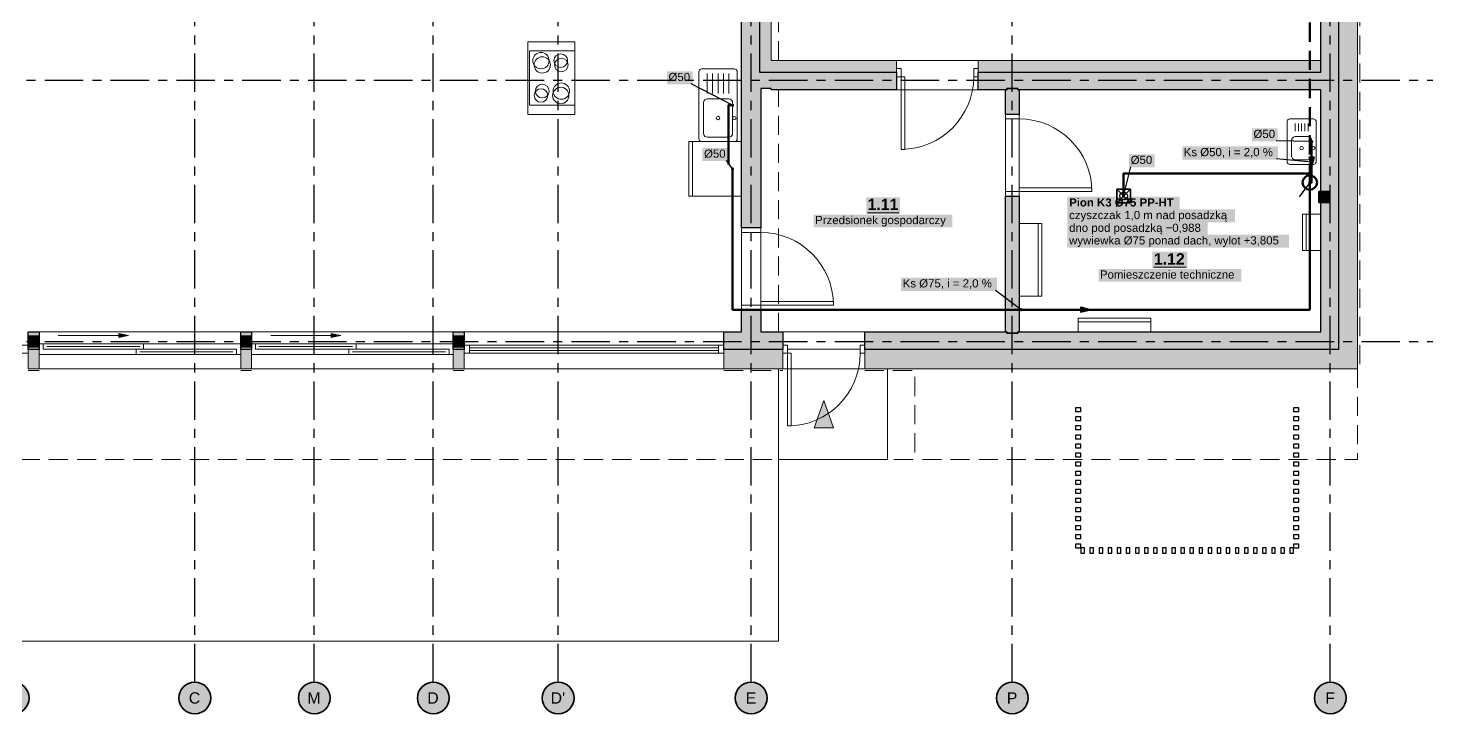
# Model space of a CAD drawing. Header units: metres. Extents: x -4.1 to 19.5, y -4.1 to 11.4.
# Drawn here: x 4.04 to 19.51, y -4.1 to 3.45 of the extents above; entities that cross this region are included whole.
import ezdxf

# ---------------------------------------------------------------- set-up
doc = ezdxf.new("R2010")
doc.units = ezdxf.units.M
doc.linetypes.add('KRESKOWA', pattern=[5.25, 4.2, -1.05])
doc.linetypes.add('PUNKTOWA', pattern=[10.5, 8.4, -1.05, 0, -1.05])
doc.layers.add('A-MASKA', color=7, linetype='Continuous', lineweight=18)
doc.layers.add('S-OPISY', color=2, linetype='Continuous', lineweight=25)
for name, color, linetype, lineweight, true_color in [('I-OSIE', 8, 'PUNKTOWA', 18, 0x7a7a7a), ('I-PODKLAD', 8, 'Continuous', 18, 0x9a9a9a), ('I-PODKLAD-SCIANY', 8, 'Continuous', 25, 0x6e6e6e), ('I-PODKLAD-WYPELN', 254, 'Continuous', 18, 0xe6e6e6), ('I-POMIESZCZENIA', 8, 'Continuous', 25, 0x4a4a4a), ('S-KANAL', 34, 'Continuous', 50, 0x7a4500)]:
    doc.layers.add(name, color=color, linetype=linetype, lineweight=lineweight, true_color=true_color)
doc.styles.add('PL_ARIAL', font='arial.ttf')
doc.styles.add('PL_ARIAL_B', font='arialbd.ttf')

msp = doc.modelspace()

# ---------------------------------------------------------------- hatches: boundary and pattern name
at = {"layer": 'A-MASKA', "true_color": 0xffffff}
for points in [[(11.073, 2.83), (11.355, 2.83), (11.355, 2.975), (11.073, 2.975)], [(17.513, 2.202), (17.795, 2.202), (17.795, 2.347), (17.513, 2.347)], [(11.463, 1.986), (11.746, 1.986), (11.746, 2.131), (11.463, 2.131)], [(16.161, 1.917), (16.443, 1.917), (16.443, 2.062), (16.161, 2.062)], [(16.745, 2.003), (17.801, 2.003), (17.801, 2.148), (16.745, 2.148)], [(13.266, 1.405), (13.639, 1.405), (13.639, 1.587), (13.266, 1.587)], [(15.482, 1.449), (16.717, 1.449), (16.717, 1.594), (15.482, 1.594)], [(12.689, 1.258), (14.216, 1.258), (14.216, 1.397), (12.689, 1.397)], [(15.482, 1.31), (17.328, 1.31), (17.328, 1.454), (15.482, 1.454)], [(15.482, 1.17), (17.027, 1.17), (17.027, 1.315), (15.482, 1.315)], [(15.482, 1.031), (17.921, 1.031), (17.921, 1.175), (15.482, 1.175)], [(16.418, 0.804), (16.802, 0.804), (16.802, 0.987), (16.418, 0.987)], [(15.824, 0.658), (17.396, 0.658), (17.396, 0.797), (15.824, 0.797)], [(13.651, 0.557), (14.707, 0.557), (14.707, 0.702), (13.651, 0.702)]]:
    msp.add_hatch(color=7, dxfattribs=at).paths.add_polyline_path(points)
at = {"layer": 'I-OSIE', "true_color": 0xffffff}
for points in [[(4.05, -3.925), (4.049, -3.902), (4.044, -3.88), (4.037, -3.858), (4.027, -3.837), (4.014, -3.818), (3.999, -3.801), (3.982, -3.786), (3.962, -3.773), (3.942, -3.763), (3.92, -3.756), (3.898, -3.751), (3.875, -3.75), (3.852, -3.751), (3.83, -3.756), (3.808, -3.763), (3.788, -3.773), (3.768, -3.786), (3.751, -3.801), (3.736, -3.818), (3.723, -3.837), (3.713, -3.858), (3.706, -3.88), (3.701, -3.902), (3.7, -3.925), (3.701, -3.948), (3.706, -3.97), (3.713, -3.992), (3.723, -4.013), (3.736, -4.032), (3.751, -4.049), (3.768, -4.064), (3.788, -4.077), (3.808, -4.087), (3.83, -4.094), (3.852, -4.099), (3.875, -4.1), (3.898, -4.099), (3.92, -4.094), (3.942, -4.087), (3.962, -4.077), (3.982, -4.064), (3.999, -4.049), (4.014, -4.032), (4.027, -4.013), (4.037, -3.992), (4.044, -3.97), (4.049, -3.948)], [(6.05, -3.925), (6.049, -3.902), (6.044, -3.88), (6.037, -3.858), (6.027, -3.837), (6.014, -3.818), (5.999, -3.801), (5.982, -3.786), (5.962, -3.773), (5.942, -3.763), (5.92, -3.756), (5.898, -3.751), (5.875, -3.75), (5.852, -3.751), (5.83, -3.756), (5.808, -3.763), (5.787, -3.773), (5.768, -3.786), (5.751, -3.801), (5.736, -3.818), (5.723, -3.837), (5.713, -3.858), (5.706, -3.88), (5.701, -3.902), (5.7, -3.925), (5.701, -3.948), (5.706, -3.97), (5.713, -3.992), (5.723, -4.013), (5.736, -4.032), (5.751, -4.049), (5.768, -4.064), (5.787, -4.077), (5.808, -4.087), (5.83, -4.094), (5.852, -4.099), (5.875, -4.1), (5.898, -4.099), (5.92, -4.094), (5.942, -4.087), (5.962, -4.077), (5.982, -4.064), (5.999, -4.049), (6.014, -4.032), (6.027, -4.013), (6.037, -3.992), (6.044, -3.97), (6.049, -3.948)], [(7.365, -3.925), (7.364, -3.902), (7.359, -3.88), (7.352, -3.858), (7.342, -3.837), (7.329, -3.818), (7.314, -3.801), (7.297, -3.786), (7.277, -3.773), (7.257, -3.763), (7.235, -3.756), (7.213, -3.751), (7.19, -3.75), (7.167, -3.751), (7.145, -3.756), (7.123, -3.763), (7.103, -3.773), (7.083, -3.786), (7.066, -3.801), (7.051, -3.818), (7.038, -3.837), (7.028, -3.858), (7.021, -3.88), (7.016, -3.902), (7.015, -3.925), (7.016, -3.948), (7.021, -3.97), (7.028, -3.992), (7.038, -4.013), (7.051, -4.032), (7.066, -4.049), (7.083, -4.064), (7.103, -4.077), (7.123, -4.087), (7.145, -4.094), (7.167, -4.099), (7.19, -4.1), (7.213, -4.099), (7.235, -4.094), (7.257, -4.087), (7.277, -4.077), (7.297, -4.064), (7.314, -4.049), (7.329, -4.032), (7.342, -4.013), (7.352, -3.992), (7.359, -3.97), (7.364, -3.948)], [(8.675, -3.925), (8.674, -3.902), (8.669, -3.88), (8.662, -3.858), (8.652, -3.837), (8.639, -3.818), (8.624, -3.801), (8.607, -3.786), (8.588, -3.773), (8.567, -3.763), (8.545, -3.756), (8.523, -3.751), (8.5, -3.75), (8.477, -3.751), (8.455, -3.756), (8.433, -3.763), (8.412, -3.773), (8.393, -3.786), (8.376, -3.801), (8.361, -3.818), (8.348, -3.837), (8.338, -3.858), (8.331, -3.88), (8.326, -3.902), (8.325, -3.925), (8.326, -3.948), (8.331, -3.97), (8.338, -3.992), (8.348, -4.013), (8.361, -4.032), (8.376, -4.049), (8.393, -4.064), (8.412, -4.077), (8.433, -4.087), (8.455, -4.094), (8.477, -4.099), (8.5, -4.1), (8.523, -4.099), (8.545, -4.094), (8.567, -4.087), (8.588, -4.077), (8.607, -4.064), (8.624, -4.049), (8.639, -4.032), (8.652, -4.013), (8.662, -3.992), (8.669, -3.97), (8.674, -3.948)], [(10.05, -3.925), (10.049, -3.902), (10.044, -3.88), (10.037, -3.858), (10.027, -3.837), (10.014, -3.818), (9.999, -3.801), (9.982, -3.786), (9.963, -3.773), (9.942, -3.763), (9.92, -3.756), (9.898, -3.751), (9.875, -3.75), (9.852, -3.751), (9.83, -3.756), (9.808, -3.763), (9.787, -3.773), (9.768, -3.786), (9.751, -3.801), (9.736, -3.818), (9.723, -3.837), (9.713, -3.858), (9.706, -3.88), (9.701, -3.902), (9.7, -3.925), (9.701, -3.948), (9.706, -3.97), (9.713, -3.992), (9.723, -4.013), (9.736, -4.032), (9.751, -4.049), (9.768, -4.064), (9.787, -4.077), (9.808, -4.087), (9.83, -4.094), (9.852, -4.099), (9.875, -4.1), (9.898, -4.099), (9.92, -4.094), (9.942, -4.087), (9.963, -4.077), (9.982, -4.064), (9.999, -4.049), (10.014, -4.032), (10.027, -4.013), (10.037, -3.992), (10.044, -3.97), (10.049, -3.948)], [(12.175, -3.925), (12.174, -3.902), (12.169, -3.88), (12.162, -3.858), (12.152, -3.837), (12.139, -3.818), (12.124, -3.801), (12.107, -3.786), (12.088, -3.773), (12.067, -3.763), (12.045, -3.756), (12.023, -3.751), (12, -3.75), (11.977, -3.751), (11.955, -3.756), (11.933, -3.763), (11.912, -3.773), (11.893, -3.786), (11.876, -3.801), (11.861, -3.818), (11.848, -3.837), (11.838, -3.858), (11.831, -3.88), (11.826, -3.902), (11.825, -3.925), (11.826, -3.948), (11.831, -3.97), (11.838, -3.992), (11.848, -4.013), (11.861, -4.032), (11.876, -4.049), (11.893, -4.064), (11.912, -4.077), (11.933, -4.087), (11.955, -4.094), (11.977, -4.099), (12, -4.1), (12.023, -4.099), (12.045, -4.094), (12.067, -4.087), (12.088, -4.077), (12.107, -4.064), (12.124, -4.049), (12.139, -4.032), (12.152, -4.013), (12.162, -3.992), (12.169, -3.97), (12.174, -3.948)], [(15.05, -3.925), (15.049, -3.902), (15.044, -3.88), (15.037, -3.858), (15.027, -3.837), (15.014, -3.818), (14.999, -3.801), (14.982, -3.786), (14.963, -3.773), (14.942, -3.763), (14.92, -3.756), (14.898, -3.751), (14.875, -3.75), (14.852, -3.751), (14.83, -3.756), (14.808, -3.763), (14.787, -3.773), (14.768, -3.786), (14.751, -3.801), (14.736, -3.818), (14.723, -3.837), (14.713, -3.858), (14.706, -3.88), (14.701, -3.902), (14.7, -3.925), (14.701, -3.948), (14.706, -3.97), (14.713, -3.992), (14.723, -4.013), (14.736, -4.032), (14.751, -4.049), (14.768, -4.064), (14.787, -4.077), (14.808, -4.087), (14.83, -4.094), (14.852, -4.099), (14.875, -4.1), (14.898, -4.099), (14.92, -4.094), (14.942, -4.087), (14.963, -4.077), (14.982, -4.064), (14.999, -4.049), (15.014, -4.032), (15.027, -4.013), (15.037, -3.992), (15.044, -3.97), (15.049, -3.948)], [(18.55, -3.925), (18.549, -3.902), (18.544, -3.88), (18.537, -3.858), (18.527, -3.837), (18.514, -3.818), (18.499, -3.801), (18.482, -3.786), (18.462, -3.773), (18.442, -3.763), (18.42, -3.756), (18.398, -3.751), (18.375, -3.75), (18.352, -3.751), (18.33, -3.756), (18.308, -3.763), (18.288, -3.773), (18.268, -3.786), (18.251, -3.801), (18.236, -3.818), (18.223, -3.837), (18.213, -3.858), (18.206, -3.88), (18.201, -3.902), (18.2, -3.925), (18.201, -3.948), (18.206, -3.97), (18.213, -3.992), (18.223, -4.013), (18.236, -4.032), (18.251, -4.049), (18.268, -4.064), (18.288, -4.077), (18.308, -4.087), (18.33, -4.094), (18.352, -4.099), (18.375, -4.1), (18.398, -4.099), (18.42, -4.094), (18.442, -4.087), (18.462, -4.077), (18.482, -4.064), (18.499, -4.049), (18.514, -4.032), (18.527, -4.013), (18.537, -3.992), (18.544, -3.97), (18.549, -3.948)]]:
    msp.add_hatch(color=7, dxfattribs=at).paths.add_polyline_path(points)
at = {"layer": 'I-PODKLAD-WYPELN', "true_color": 0xe4e4e4}
h = msp.add_hatch(color=7, dxfattribs=at)
h.paths.add_polyline_path([(11.895, 5.23), (11.895, 5.23), (11.895, 5.23), (11.895, 5.6), (11.895, 5.6), (11.895, 5.6), (12.09, 5.6), (12.09, 5.6), (12.09, 5.6), (12.09, 5.6), (12.09, 5.6), (12.22, 5.6), (12.22, 5.6), (12.22, 5.6), (12.22, 3.095), (13.6, 3.095), (13.6, 2.965), (13.6, 2.77), (12.22, 2.77), (12.22, 2.785), (12.105, 2.785), (12.105, 1.25), (12.09, 1.25), (11.895, 1.25), (11.895, 2.875), (11.895, 2.875), (11.895, 2.875), (11.895, 2.875), (11.895, 5.02), (11.895, 5.02), (11.895, 5.02), (10.4, 5.02), (10.4, 5.02), (10.4, 5.02), (10.4, 5.035), (10.4, 5.035), (10.4, 5.035), (10.4, 5.035), (10.4, 5.23), (10.4, 5.23), (10.4, 5.23), (10.4, 5.23), (10.4, 5.23), (11.895, 5.23), (11.895, 5.23)])
h.paths.add_polyline_path([(12.09, 2.965), (12.09, 2.965), (12.09, 2.965), (12.09, 2.965)], flags=0)
h.paths.add_polyline_path([(12.22, 2.965), (12.22, 2.965), (12.22, 2.965), (12.22, 2.965)], flags=0)
h.paths.add_polyline_path([(12.09, 2.875), (12.09, 2.875), (12.09, 2.875), (12.09, 2.875)], flags=0)
for points in [[(18.27, 0.105), (18.27, 2.77), (14.95, 2.77), (14.95, 2.5), (14.935, 2.5), (14.8, 2.5), (14.8, 2.77), (14.5, 2.77), (14.5, 2.965), (14.5, 3.095), (18.27, 3.095), (18.27, 4.9), (18.465, 4.9), (18.675, 4.9), (18.675, -0.3), (13.25, -0.3), (13.25, -0.09), (13.25, 0.105), (14.8, 0.105), (14.8, 1.6), (14.935, 1.6), (14.95, 1.6), (14.95, 0.105)], [(4.04, -0.3), (4.04, -0.09), (4.04, -0.09), (4.04, -0.09), (4.04, -0.09), (4.04, -0.09), (4.04, -0.06), (4.04, -0.06), (4.04, -0.06), (4.04, -0.06), (4.04, 0.06), (4.04, 0.06), (4.04, 0.06), (4.04, 0.06), (4.04, 0.105), (4.04, 0.105), (4.04, 0.105), (4.16, 0.105), (4.16, 0.105), (4.16, 0.105), (4.16, 0.06), (4.16, 0.06), (4.16, 0.06), (4.16, 0.06), (4.16, -0.06), (4.16, -0.06), (4.16, -0.06), (4.16, -0.06), (4.16, -0.09), (4.16, -0.09), (4.16, -0.09), (4.16, -0.09), (4.16, -0.09), (4.16, -0.3), (4.16, -0.3), (4.16, -0.3), (4.04, -0.3), (4.04, -0.3)], [(6.38, -0.3), (6.38, -0.3), (6.38, -0.09), (6.38, -0.09), (6.38, -0.09), (6.38, -0.09), (6.38, -0.09), (6.38, -0.06), (6.38, -0.06), (6.38, -0.06), (6.38, -0.06), (6.38, 0.06), (6.38, 0.06), (6.38, 0.06), (6.38, 0.06), (6.38, 0.105), (6.38, 0.105), (6.38, 0.105), (6.5, 0.105), (6.5, 0.105), (6.5, 0.105), (6.5, 0.06), (6.5, 0.06), (6.5, 0.06), (6.5, 0.06), (6.5, -0.06), (6.5, -0.06), (6.5, -0.06), (6.5, -0.06), (6.5, -0.09), (6.5, -0.09), (6.5, -0.09), (6.5, -0.09), (6.5, -0.09), (6.5, -0.3), (6.5, -0.3), (6.5, -0.3), (6.38, -0.3)], [(8.72, -0.3), (8.72, -0.09), (8.72, -0.09), (8.72, -0.09), (8.72, -0.09), (8.72, -0.09), (8.72, -0.06), (8.72, -0.06), (8.72, -0.06), (8.72, -0.06), (8.72, 0.06), (8.72, 0.06), (8.72, 0.06), (8.72, 0.06), (8.72, 0.105), (8.72, 0.105), (8.72, 0.105), (8.84, 0.105), (8.84, 0.105), (8.84, 0.105), (8.84, 0.06), (8.84, 0.06), (8.84, 0.06), (8.84, 0.06), (8.84, -0.06), (8.84, -0.06), (8.84, -0.06), (8.84, -0.06), (8.84, -0.09), (8.84, -0.09), (8.84, -0.09), (8.84, -0.09), (8.84, -0.09), (8.84, -0.3), (8.84, -0.3), (8.84, -0.3), (8.72, -0.3), (8.72, -0.3)]]:
    msp.add_hatch(color=7, dxfattribs=at).paths.add_polyline_path(points)
h = msp.add_hatch(color=7, dxfattribs=at)
h.paths.add_polyline_path([(11.7, -0.3), (11.7, -0.09), (11.7, -0.09), (11.7, -0.09), (11.7, -0.09), (11.7, -0.09), (11.7, 0.105), (11.7, 0.105), (11.7, 0.105), (11.895, 0.105), (11.895, 0.35), (12.09, 0.35), (12.105, 0.35), (12.105, 0.105), (12.35, 0.105), (12.35, -0.09), (12.35, -0.3), (12, -0.3), (12, -0.3), (12, -0.3), (12, -0.3), (11.7, -0.3), (11.7, -0.3)])
h.paths.add_polyline_path([(11.91, 0.105), (11.91, 0.105), (11.91, 0.105), (11.91, 0.105)], flags=0)
h.paths.add_polyline_path([(12, 0.09), (12, 0.09), (12, 0.09), (12, 0.09)], flags=0)
h.paths.add_polyline_path([(12, -0.09), (12, -0.09), (12, -0.09), (12, -0.09), (12, -0.09), (12, -0.09)], flags=0)
at = {"layer": 'I-PODKLAD-WYPELN', "true_color": 0xcfcfcf}
for points in [[(4.04, -0.06), (4.04, 0.06), (4.16, 0.06), (4.16, -0.06)], [(5.144, 0.065), (5.037, 0.042), (5.037, 0.088)], [(6.38, -0.06), (6.38, 0.06), (6.5, 0.06), (6.5, -0.06)], [(7.484, 0.065), (7.377, 0.042), (7.377, 0.088)], [(8.72, -0.06), (8.72, 0.06), (8.84, 0.06), (8.84, -0.06)], [(12.8, -0.65), (12.695, -0.95), (12.905, -0.95)]]:
    msp.add_hatch(color=7, dxfattribs=at).paths.add_polyline_path(points)
at = {"layer": 'S-KANAL', "true_color": 0x000000}
for points in [[(18.17, 1.921), (18.143, 2.028), (18.197, 2.028)], [(18.167, 1.75), (18.167, 1.755), (18.165, 1.759), (18.162, 1.762), (18.159, 1.765), (18.155, 1.767), (18.15, 1.768), (18.145, 1.767), (18.141, 1.765), (18.138, 1.762), (18.135, 1.759), (18.133, 1.755), (18.133, 1.75), (18.133, 1.745), (18.135, 1.741), (18.138, 1.738), (18.141, 1.735), (18.145, 1.733), (18.15, 1.732), (18.155, 1.733), (18.159, 1.735), (18.162, 1.738), (18.165, 1.741), (18.167, 1.745)], [(18.25, 1.53), (18.37, 1.53), (18.37, 1.65)], [(15.735, 0.35), (15.628, 0.323), (15.628, 0.377)]]:
    msp.add_hatch(color=7, dxfattribs=at).paths.add_polyline_path(points)
at = {"layer": 'S-KANAL', "true_color": 0xffffff}
msp.add_hatch(color=7, dxfattribs=at).paths.add_polyline_path([(18.25, 1.53), (18.37, 1.53), (18.37, 1.65), (18.25, 1.65)])
at = {"layer": 'S-OPISY', "true_color": 0x000000}
for points in [[(11.812, 2.6), (11.812, 2.605), (11.81, 2.609), (11.807, 2.612), (11.804, 2.615), (11.8, 2.617), (11.795, 2.618), (11.79, 2.617), (11.786, 2.615), (11.783, 2.612), (11.78, 2.609), (11.778, 2.605), (11.777, 2.6), (11.778, 2.595), (11.78, 2.591), (11.783, 2.588), (11.786, 2.585), (11.79, 2.583), (11.795, 2.583), (11.8, 2.583), (11.804, 2.585), (11.807, 2.588), (11.81, 2.591), (11.812, 2.595)], [(18.187, 2.2), (18.187, 2.205), (18.185, 2.209), (18.182, 2.212), (18.179, 2.215), (18.175, 2.217), (18.17, 2.218), (18.165, 2.217), (18.161, 2.215), (18.158, 2.212), (18.155, 2.209), (18.153, 2.205), (18.152, 2.2), (18.153, 2.195), (18.155, 2.191), (18.158, 2.188), (18.161, 2.185), (18.165, 2.183), (18.17, 2.183), (18.175, 2.183), (18.179, 2.185), (18.182, 2.188), (18.185, 2.191), (18.187, 2.195)], [(11.812, 1.9), (11.812, 1.905), (11.81, 1.909), (11.807, 1.912), (11.804, 1.915), (11.8, 1.917), (11.795, 1.917), (11.79, 1.917), (11.786, 1.915), (11.783, 1.912), (11.78, 1.909), (11.778, 1.905), (11.777, 1.9), (11.778, 1.895), (11.78, 1.891), (11.783, 1.888), (11.786, 1.885), (11.79, 1.883), (11.795, 1.882), (11.8, 1.883), (11.804, 1.885), (11.807, 1.888), (11.81, 1.891), (11.812, 1.895)], [(18.187, 1.975), (18.187, 1.98), (18.185, 1.984), (18.182, 1.987), (18.179, 1.99), (18.175, 1.992), (18.17, 1.993), (18.165, 1.992), (18.161, 1.99), (18.158, 1.987), (18.155, 1.984), (18.153, 1.98), (18.152, 1.975), (18.153, 1.97), (18.155, 1.966), (18.158, 1.963), (18.161, 1.96), (18.165, 1.958), (18.17, 1.958), (18.175, 1.958), (18.179, 1.96), (18.182, 1.963), (18.185, 1.966), (18.187, 1.97)], [(18.167, 1.75), (18.167, 1.755), (18.165, 1.759), (18.162, 1.762), (18.159, 1.765), (18.155, 1.767), (18.15, 1.768), (18.145, 1.767), (18.141, 1.765), (18.138, 1.762), (18.135, 1.759), (18.133, 1.755), (18.133, 1.75), (18.133, 1.745), (18.135, 1.741), (18.138, 1.738), (18.141, 1.735), (18.145, 1.733), (18.15, 1.732), (18.155, 1.733), (18.159, 1.735), (18.162, 1.738), (18.165, 1.741), (18.167, 1.745)], [(16.117, 1.6), (16.117, 1.605), (16.115, 1.609), (16.112, 1.612), (16.109, 1.615), (16.105, 1.617), (16.1, 1.618), (16.095, 1.617), (16.091, 1.615), (16.088, 1.612), (16.085, 1.609), (16.083, 1.605), (16.083, 1.6), (16.083, 1.595), (16.085, 1.591), (16.088, 1.588), (16.091, 1.585), (16.095, 1.583), (16.1, 1.583), (16.105, 1.583), (16.109, 1.585), (16.112, 1.588), (16.115, 1.591), (16.117, 1.595)], [(14.99, 0.35), (14.989, 0.355), (14.988, 0.359), (14.985, 0.362), (14.981, 0.365), (14.977, 0.367), (14.973, 0.368), (14.968, 0.367), (14.964, 0.365), (14.96, 0.362), (14.957, 0.359), (14.956, 0.355), (14.955, 0.35), (14.956, 0.345), (14.957, 0.341), (14.96, 0.338), (14.964, 0.335), (14.968, 0.333), (14.973, 0.333), (14.977, 0.333), (14.981, 0.335), (14.985, 0.338), (14.988, 0.341), (14.989, 0.345)]]:
    msp.add_hatch(color=7, dxfattribs=at).paths.add_polyline_path(points)

# ---------------------------------------------------------------- linework, layer by layer
at = {"layer": 'I-OSIE', "linetype": 'PUNKTOWA', "lineweight": 25, "ltscale": 0.05024, "flags": 128}
for points in [[(5.875, -3.75), (5.875, 11.443)], [(7.19, -3.75), (7.19, 11.443)], [(8.5, -3.75), (8.5, 11.443)], [(9.875, -3.75), (9.875, 11.443)], [(12, -3.75), (12, 11.443)], [(14.875, -3.75), (14.875, 11.443)], [(18.375, -3.75), (18.375, 11.443)]]:
    msp.add_lwpolyline(points, dxfattribs=at)
at = {"layer": 'I-OSIE', "linetype": 'PUNKTOWA', "lineweight": 25, "ltscale": 0.050565, "flags": 128}
for points in [[(-3.75, 2.875), (19.505, 2.875)], [(-3.75, 0), (19.505, 0)]]:
    msp.add_lwpolyline(points, dxfattribs=at)
at = {"layer": 'I-OSIE', "linetype": 'Continuous', "lineweight": 35, "ltscale": 0.05}
for centre in [(3.875, -3.925), (5.875, -3.925), (7.19, -3.925), (8.5, -3.925), (9.875, -3.925), (12, -3.925), (14.875, -3.925), (18.375, -3.925)]:
    msp.add_circle(centre, 0.175, dxfattribs=at)
at = {"layer": 'I-PODKLAD', "linetype": 'KRESKOWA', "lineweight": 13, "ltscale": 0.05, "flags": 128}
for points in [[(11.7, 9.7), (18.7, 9.7), (18.7, -0.325), (18.675, -0.325)], [(12.3, 3.095), (12.3, 9.05), (12.105, 9.05)], [(13.251, -0.32), (13.8, -0.32), (13.8, -1.3), (-1.8, -1.3), (-1.8, 5.125), (-0.32, 5.125), (-0.32, 3.6)], [(12.3, 0.105), (12.3, 2.769)], [(18.675, -0.3), (18.675, -1.3), (13.8, -1.3)], [(4.04, -0.32), (4.16, -0.32)], [(6.38, -0.32), (6.5, -0.32)], [(8.72, -0.32), (8.839, -0.32)], [(11.7, -0.32), (12.35, -0.32)]]:
    msp.add_lwpolyline(points, dxfattribs=at)
at = {"layer": 'I-PODKLAD', "lineweight": 13, "ltscale": 0.05}
for points in [[(12.3, -0.3), (12.3, -3.3), (-3.3, -3.3), (-3.3, 5.125), (-0.3, 5.125)], [(14.499, 3.095), (13.601, 3.095)], [(13.601, 2.77), (14.499, 2.77)], [(14.8, 2.499), (14.8, 1.601)], [(14.95, 1.601), (14.95, 2.499)], [(11.895, 1.25), (11.895, 0.35)], [(12.105, 0.35), (12.105, 1.25)], [(6.38, 0.105), (4.16, 0.105)], [(8.72, 0.105), (6.5, 0.105)], [(11.7, 0.105), (8.841, 0.105)], [(13.249, 0.105), (12.351, 0.105)], [(4.16, -0.3), (6.38, -0.3)], [(6.5, -0.3), (8.72, -0.3)], [(8.841, -0.3), (11.7, -0.3)], [(13.5, -0.3), (13.5, -1.3), (12.3, -1.3)], [(12.351, -0.3), (13.249, -0.3)]]:
    msp.add_lwpolyline(points, dxfattribs=at)
at = {"layer": 'I-PODKLAD', "lineweight": 18, "ltscale": 0.05}
for points in [[(10.06, 2.5), (10.06, 3.3), (9.54, 3.3), (9.54, 2.5)], [(10.06, 2.6), (10.06, 3.2), (9.56, 3.2), (9.56, 2.6)], [(11.845, 2.97), (11.844, 2.979), (11.839, 2.988), (11.833, 2.994), (11.824, 2.999), (11.815, 3), (11.455, 3), (11.446, 2.999), (11.437, 2.994), (11.431, 2.988), (11.426, 2.979), (11.425, 2.97), (11.425, 2.23), (11.426, 2.221), (11.431, 2.212), (11.437, 2.206), (11.446, 2.201), (11.455, 2.2), (11.815, 2.2), (11.824, 2.201), (11.833, 2.206), (11.839, 2.212), (11.844, 2.221), (11.845, 2.23)], [(13.6, 2.915), (13.65, 2.915), (13.65, 3.005), (13.6, 3.005)], [(14.5, 2.915), (14.45, 2.915), (14.45, 3.005), (14.5, 3.005)], [(13.65, 2.915), (13.65, 2.115), (13.69, 2.115), (13.69, 2.915)], [(11.795, 2.63), (11.793, 2.642), (11.787, 2.654), (11.779, 2.662), (11.767, 2.668), (11.755, 2.67), (11.515, 2.67), (11.503, 2.668), (11.491, 2.662), (11.483, 2.654), (11.477, 2.642), (11.475, 2.63), (11.475, 2.29), (11.477, 2.278), (11.483, 2.266), (11.491, 2.258), (11.503, 2.252), (11.515, 2.25), (11.755, 2.25), (11.767, 2.252), (11.779, 2.258), (11.787, 2.266), (11.793, 2.278), (11.795, 2.29)], [(14.95, 2.5), (14.95, 2.45), (14.8, 2.45), (14.8, 2.5)], [(18.22, 2.42), (18.219, 2.429), (18.214, 2.438), (18.208, 2.444), (18.199, 2.449), (18.19, 2.45), (17.93, 2.45), (17.921, 2.449), (17.912, 2.444), (17.906, 2.438), (17.901, 2.429), (17.9, 2.42), (17.9, 1.98), (17.901, 1.971), (17.906, 1.962), (17.912, 1.956), (17.921, 1.951), (17.93, 1.95), (18.19, 1.95), (18.199, 1.951), (18.208, 1.956), (18.214, 1.962), (18.219, 1.971), (18.22, 1.98)], [(11.895, 1.6), (11.895, 2.2), (11.315, 2.2), (11.315, 1.6)], [(18.17, 2.215), (18.168, 2.227), (18.162, 2.239), (18.154, 2.247), (18.142, 2.253), (18.13, 2.255), (17.99, 2.255), (17.978, 2.253), (17.966, 2.247), (17.958, 2.239), (17.952, 2.227), (17.95, 2.215), (17.95, 2.04), (17.952, 2.028), (17.958, 2.016), (17.966, 2.008), (17.978, 2.002), (17.99, 2), (18.13, 2), (18.142, 2.002), (18.154, 2.008), (18.162, 2.016), (18.168, 2.028), (18.17, 2.04)], [(14.95, 1.6), (14.95, 1.65), (14.8, 1.65), (14.8, 1.6)], [(14.95, 1.65), (15.75, 1.65), (15.75, 1.69), (14.95, 1.69)], [(18.27, 1), (18.27, 1.4), (18.07, 1.4), (18.07, 1)], [(12.105, 1.25), (12.105, 1.2), (11.895, 1.2), (11.895, 1.25)], [(14.95, 1.3), (14.95, 0.5), (15.2, 0.5), (15.2, 1.3)], [(12.105, 0.35), (12.105, 0.4), (11.895, 0.4), (11.895, 0.35)], [(12.105, 0.4), (12.905, 0.4), (12.905, 0.44), (12.105, 0.44)], [(15.6, 0.105), (16.4, 0.105), (16.4, 0.255), (15.6, 0.255)], [(5.144, 0.065), (5.037, 0.042), (5.037, 0.088)], [(7.484, 0.065), (7.377, 0.042), (7.377, 0.088)], [(2.26, -0.04), (4.04, -0.04), (4.04, -0.13), (2.26, -0.13)], [(4.16, -0.025), (6.38, -0.025), (6.38, -0.145), (4.16, -0.145)], [(4.205, -0.085), (5.31, -0.085), (5.31, -0.025), (4.205, -0.025)], [(5.23, -0.145), (6.335, -0.145), (6.335, -0.085), (5.23, -0.085)], [(6.5, -0.025), (8.72, -0.025), (8.72, -0.145), (6.5, -0.145)], [(6.545, -0.085), (7.65, -0.085), (7.65, -0.025), (6.545, -0.025)], [(7.57, -0.145), (8.675, -0.145), (8.675, -0.085), (7.57, -0.085)], [(8.84, -0.04), (11.7, -0.04), (11.7, -0.13), (8.84, -0.13)], [(12.35, -0.13), (12.4, -0.13), (12.4, -0.04), (12.35, -0.04)], [(12.4, -0.13), (12.4, -0.93), (12.44, -0.93), (12.44, -0.13)], [(13.25, -0.13), (13.2, -0.13), (13.2, -0.04), (13.25, -0.04)]]:
    msp.add_lwpolyline(points, close=True, dxfattribs=at)
for points in [[(11.515, 2.73), (11.515, 2.95)], [(11.575, 2.73), (11.575, 2.95)], [(11.635, 2.73), (11.635, 2.95)], [(11.695, 2.73), (11.695, 2.95)], [(11.755, 2.73), (11.755, 2.95)], [(17.99, 2.315), (17.99, 2.4)], [(18.025, 2.315), (18.025, 2.4)], [(18.06, 2.315), (18.06, 2.4)], [(18.095, 2.315), (18.095, 2.4)], [(18.13, 2.315), (18.13, 2.4)], [(11.355, 1.6), (11.355, 2.2)], [(18.11, 1), (18.11, 1.4)], [(15.16, 1.3), (15.16, 0.5)], [(15.6, 0.215), (16.4, 0.215)], [(4.371, 0.065), (5.144, 0.065)], [(6.711, 0.065), (7.484, 0.065)], [(4.245, -0.055), (5.27, -0.055)], [(5.27, -0.115), (6.295, -0.115)], [(6.585, -0.055), (7.61, -0.055)], [(7.61, -0.115), (8.635, -0.115)], [(8.9, -0.04), (8.9, -0.13)], [(8.9, -0.069), (11.64, -0.069)], [(8.9, -0.101), (11.64, -0.101)], [(11.64, -0.04), (11.64, -0.13)], [(12.4, -0.085), (13.2, -0.085)]]:
    msp.add_lwpolyline(points, dxfattribs=at)
at = {"layer": 'I-PODKLAD', "lineweight": 13, "ltscale": 0.05}
msp.add_lwpolyline([(12.8, -0.65), (12.695, -0.95), (12.905, -0.95)], close=True, dxfattribs=at)
for centre, radius in [((9.686, 3.092), 0.09), ((9.7, 3.044), 0.09), ((9.904, 3.092), 0.075), ((9.91, 3.044), 0.075), ((9.7, 2.756), 0.075), ((9.904, 2.708), 0.09), ((9.91, 2.756), 0.09), ((9.686, 2.708), 0.075), ((11.635, 2.46), 0.02), ((11.815, 2.46), 0.018), ((18.06, 2.128), 0.02), ((18.19, 2.128), 0.018)]:
    msp.add_circle(centre, radius, dxfattribs=at)
for centre, start, end in [((13.65, 2.915), -90, 0), ((14.95, 1.65), 0, 90), ((12.105, 0.4), 0, 90), ((12.4, -0.13), -90, 0)]:
    msp.add_arc(centre, 0.8, start, end, dxfattribs=at)
at = {"layer": 'I-PODKLAD-SCIANY', "lineweight": 25, "ltscale": 0.05}
for points in [[(12.09, 5.6), (12.09, 2.965), (12.09, 2.965), (12.09, 2.965), (12.09, 2.965), (12.09, 2.965), (12.09, 2.965), (12.09, 2.965), (12.09, 2.965), (12.09, 2.965), (12.09, 2.965), (12.09, 2.965), (12.09, 2.965), (12.09, 2.965), (12.09, 2.965), (12.09, 2.965), (12.09, 2.965), (12.09, 2.965), (13.6, 2.965), (13.6, 2.965), (13.6, 2.965), (13.6, 2.77), (13.6, 2.77), (13.6, 2.77), (12.22, 2.77), (12.22, 2.77), (12.22, 2.77), (12.22, 2.785), (12.22, 2.785), (12.22, 2.785), (12.22, 2.785), (12.22, 2.785), (12.22, 2.785), (12.22, 2.785), (12.22, 2.785), (12.22, 2.785), (12.22, 2.785), (12.22, 2.785), (12.22, 2.785), (12.22, 2.785), (12.22, 2.785), (12.22, 2.785), (12.22, 2.785), (12.22, 2.785), (12.105, 2.785), (12.105, 2.785), (12.105, 2.785), (12.105, 2.785), (12.105, 2.785), (12.105, 2.785), (12.105, 2.785), (12.105, 2.785), (12.105, 2.785), (12.105, 2.785), (12.105, 2.785), (12.105, 2.785), (12.105, 2.785), (12.105, 2.785), (12.105, 2.785), (12.105, 2.785), (12.105, 2.785), (12.105, 1.25), (12.105, 1.25), (12.105, 1.25), (11.895, 1.25), (11.895, 1.25), (11.895, 1.25), (11.895, 5.02)], [(18.465, 4.9), (18.465, -0.09), (18.465, -0.09), (18.465, -0.09), (13.25, -0.09), (13.25, -0.09), (13.25, -0.09), (13.25, 0.105), (13.25, 0.105), (13.25, 0.105), (14.815, 0.105), (14.815, 0.105), (14.815, 0.105), (14.815, 0.09), (14.815, 0.09), (14.815, 0.09), (14.815, 0.09), (14.815, 0.09), (14.815, 0.09), (14.815, 0.09), (14.815, 0.09), (14.815, 0.09), (14.815, 0.09), (14.815, 0.09), (14.815, 0.09), (14.815, 0.09), (14.815, 0.09), (14.815, 0.09), (14.815, 0.09), (14.815, 0.09), (14.935, 0.09), (14.935, 0.09), (14.935, 0.09), (14.935, 0.09), (14.935, 0.09), (14.935, 0.09), (14.935, 0.09), (14.935, 0.09), (14.935, 0.09), (14.935, 0.09), (14.935, 0.09), (14.935, 0.09), (14.935, 0.09), (14.935, 0.09), (14.935, 0.09), (14.935, 0.09), (14.935, 0.09), (14.935, 0.105), (14.935, 0.105), (14.935, 0.105), (18.27, 0.105), (18.27, 0.105), (18.27, 0.105), (18.27, 0.105), (18.27, 0.105), (18.27, 0.105), (18.27, 0.105), (18.27, 0.105), (18.27, 0.105), (18.27, 0.105), (18.27, 0.105), (18.27, 0.105), (18.27, 0.105), (18.27, 0.105), (18.27, 0.105), (18.27, 0.105), (18.27, 0.105), (18.27, 2.77), (18.27, 2.77), (18.27, 2.77), (18.27, 2.77), (18.27, 2.77), (18.27, 2.77), (18.27, 2.77), (18.27, 2.77), (18.27, 2.77), (18.27, 2.77), (18.27, 2.77), (18.27, 2.77), (18.27, 2.77), (18.27, 2.77), (18.27, 2.77), (18.27, 2.77), (18.27, 2.77), (14.935, 2.77), (14.935, 2.77), (14.935, 2.77), (14.935, 2.785), (14.935, 2.785), (14.935, 2.785), (14.935, 2.785), (14.935, 2.785), (14.935, 2.785), (14.935, 2.785), (14.935, 2.785), (14.935, 2.785), (14.935, 2.785), (14.935, 2.785), (14.935, 2.785), (14.935, 2.785), (14.935, 2.785), (14.935, 2.785), (14.935, 2.785), (14.935, 2.785), (14.815, 2.785), (14.815, 2.785), (14.815, 2.785), (14.815, 2.785), (14.815, 2.785), (14.815, 2.785), (14.815, 2.785), (14.815, 2.785), (14.815, 2.785), (14.815, 2.785), (14.815, 2.785), (14.815, 2.785), (14.815, 2.785), (14.815, 2.785), (14.815, 2.785), (14.815, 2.785), (14.815, 2.785), (14.815, 2.77), (14.815, 2.77), (14.815, 2.77), (14.5, 2.77), (14.5, 2.77), (14.5, 2.77), (14.5, 2.965), (14.5, 2.965), (14.5, 2.965), (18.27, 2.965), (18.27, 2.965), (18.27, 2.965), (18.27, 2.965), (18.27, 2.965), (18.27, 2.965), (18.27, 2.965), (18.27, 2.965), (18.27, 2.965), (18.27, 2.965), (18.27, 2.965), (18.27, 2.965), (18.27, 2.965), (18.27, 2.965), (18.27, 2.965), (18.27, 2.965), (18.27, 2.965), (18.27, 4.9)]]:
    msp.add_lwpolyline(points, dxfattribs=at)
at = {"layer": 'I-PODKLAD-SCIANY', "lineweight": 13, "ltscale": 0.05}
for points in [[(12.22, 5.6), (12.22, 3.095), (12.22, 3.095), (12.22, 3.095), (12.22, 3.095), (12.22, 3.095), (12.22, 3.095), (12.22, 3.095), (12.22, 3.095), (12.22, 3.095), (12.22, 3.095), (12.22, 3.095), (12.22, 3.095), (12.22, 3.095), (12.22, 3.095), (12.22, 3.095), (12.22, 3.095), (12.22, 3.095), (13.6, 3.095), (13.6, 3.095), (13.6, 3.095), (13.6, 2.965), (13.6, 2.965), (13.6, 2.965), (12.22, 2.965), (12.22, 2.965), (12.22, 2.965), (12.22, 2.965), (12.09, 2.965), (12.09, 2.965), (12.09, 2.965), (12.09, 2.965), (12.09, 5.6)], [(18.675, 4.9), (18.675, -0.3), (18.675, -0.3), (18.675, -0.3), (13.25, -0.3), (13.25, -0.3), (13.25, -0.3), (13.25, -0.09), (13.25, -0.09), (13.25, -0.09), (18.465, -0.09), (18.465, -0.09), (18.465, -0.09), (18.465, -0.09), (18.465, -0.09), (18.465, -0.09), (18.465, -0.09), (18.465, -0.09), (18.465, -0.09), (18.465, -0.09), (18.465, -0.09), (18.465, -0.09), (18.465, -0.09), (18.465, -0.09), (18.465, -0.09), (18.465, -0.09), (18.465, -0.09), (18.465, 4.9)]]:
    msp.add_lwpolyline(points, dxfattribs=at)
for points in [[(14.5, 2.965), (14.5, 2.965), (14.5, 3.095), (14.5, 3.095), (14.5, 3.095), (18.27, 3.095), (18.27, 3.095), (18.27, 3.095), (18.27, 2.965), (18.27, 2.965), (18.27, 2.965), (14.5, 2.965)], [(4.04, -0.09), (4.04, -0.09), (4.04, -0.09), (4.16, -0.09), (4.16, -0.09), (4.16, -0.09), (4.16, -0.09), (4.16, -0.3), (4.16, -0.3), (4.16, -0.3), (4.16, -0.3), (4.04, -0.3), (4.04, -0.3), (4.04, -0.3)], [(6.38, -0.09), (6.38, -0.09), (6.38, -0.09), (6.5, -0.09), (6.5, -0.09), (6.5, -0.09), (6.5, -0.3), (6.5, -0.3), (6.5, -0.3), (6.5, -0.3), (6.38, -0.3), (6.38, -0.3), (6.38, -0.3)], [(8.72, -0.3), (8.72, -0.3), (8.72, -0.3), (8.72, -0.09), (8.72, -0.09), (8.72, -0.09), (8.72, -0.09), (8.84, -0.09), (8.84, -0.09), (8.84, -0.09), (8.84, -0.09), (8.84, -0.3), (8.84, -0.3), (8.84, -0.3), (8.84, -0.3), (8.72, -0.3)], [(11.7, -0.3), (11.7, -0.3), (11.7, -0.3), (11.7, -0.09), (11.7, -0.09), (11.7, -0.09), (11.7, -0.09), (12, -0.09), (12, -0.09), (12, -0.09), (12, -0.09), (12.35, -0.09), (12.35, -0.09), (12.35, -0.09), (12.35, -0.3), (12.35, -0.3), (12.35, -0.3), (11.7, -0.3)]]:
    msp.add_lwpolyline(points, close=True, dxfattribs=at)
at = {"layer": 'I-PODKLAD-SCIANY', "lineweight": 25, "ltscale": 0.05}
for points in [[(14.8, 2.5), (14.8, 2.5), (14.8, 2.77), (14.8, 2.77), (14.8, 2.77), (14.815, 2.77), (14.815, 2.77), (14.815, 2.77), (14.815, 2.77), (14.815, 2.77), (14.815, 2.77), (14.815, 2.77), (14.815, 2.77), (14.815, 2.77), (14.815, 2.77), (14.815, 2.77), (14.815, 2.77), (14.815, 2.77), (14.815, 2.77), (14.815, 2.77), (14.815, 2.77), (14.815, 2.77), (14.815, 2.785), (14.815, 2.785), (14.815, 2.785), (14.935, 2.785), (14.935, 2.785), (14.935, 2.785), (14.935, 2.77), (14.935, 2.77), (14.935, 2.77), (14.935, 2.77), (14.935, 2.77), (14.935, 2.77), (14.935, 2.77), (14.935, 2.77), (14.935, 2.77), (14.935, 2.77), (14.935, 2.77), (14.935, 2.77), (14.935, 2.77), (14.935, 2.77), (14.935, 2.77), (14.935, 2.77), (14.935, 2.77), (14.95, 2.77), (14.95, 2.77), (14.95, 2.77), (14.95, 2.5), (14.95, 2.5), (14.95, 2.5), (14.8, 2.5)], [(14.8, 0.105), (14.8, 0.105), (14.8, 1.6), (14.8, 1.6), (14.8, 1.6), (14.95, 1.6), (14.95, 1.6), (14.95, 1.6), (14.95, 0.105), (14.95, 0.105), (14.95, 0.105), (14.935, 0.105), (14.935, 0.105), (14.935, 0.105), (14.935, 0.105), (14.935, 0.105), (14.935, 0.105), (14.935, 0.105), (14.935, 0.105), (14.935, 0.105), (14.935, 0.105), (14.935, 0.105), (14.935, 0.105), (14.935, 0.105), (14.935, 0.105), (14.935, 0.105), (14.935, 0.105), (14.935, 0.105), (14.935, 0.09), (14.935, 0.09), (14.935, 0.09), (14.815, 0.09), (14.815, 0.09), (14.815, 0.09), (14.815, 0.105), (14.815, 0.105), (14.815, 0.105), (14.815, 0.105), (14.815, 0.105), (14.815, 0.105), (14.815, 0.105), (14.815, 0.105), (14.815, 0.105), (14.815, 0.105), (14.815, 0.105), (14.815, 0.105), (14.815, 0.105), (14.815, 0.105), (14.815, 0.105), (14.815, 0.105), (14.815, 0.105), (14.8, 0.105)], [(11.7, -0.09), (11.7, -0.09), (11.7, -0.09), (11.7, 0.105), (11.7, 0.105), (11.7, 0.105), (11.7, 0.105), (11.895, 0.105), (11.895, 0.105), (11.895, 0.105), (11.895, 0.105), (11.895, 0.105), (11.895, 0.105), (11.895, 0.105), (11.895, 0.105), (11.895, 0.105), (11.895, 0.105), (11.895, 0.105), (11.895, 0.105), (11.895, 0.105), (11.895, 0.105), (11.895, 0.105), (11.895, 0.105), (11.895, 0.105), (11.895, 0.35), (11.895, 0.35), (11.895, 0.35), (12.105, 0.35), (12.105, 0.35), (12.105, 0.35), (12.105, 0.105), (12.105, 0.105), (12.105, 0.105), (12.105, 0.105), (12.105, 0.105), (12.105, 0.105), (12.105, 0.105), (12.105, 0.105), (12.105, 0.105), (12.105, 0.105), (12.105, 0.105), (12.105, 0.105), (12.105, 0.105), (12.105, 0.105), (12.105, 0.105), (12.105, 0.105), (12.105, 0.105), (12.35, 0.105), (12.35, 0.105), (12.35, 0.105), (12.35, -0.09), (12.35, -0.09), (12.35, -0.09), (12, -0.09), (12, -0.09), (12, -0.09), (12, -0.09), (11.7, -0.09)], [(4.04, 0.105), (4.04, 0.105), (4.04, 0.105), (4.16, 0.105), (4.16, 0.105), (4.16, 0.105), (4.16, 0.06), (4.16, 0.06), (4.16, 0.06), (4.04, 0.06), (4.04, 0.06), (4.04, 0.06)], [(4.04, -0.06), (4.04, -0.06), (4.04, 0.06), (4.04, 0.06), (4.04, 0.06), (4.16, 0.06), (4.16, 0.06), (4.16, 0.06), (4.16, -0.06), (4.16, -0.06), (4.16, -0.06), (4.04, -0.06)], [(6.38, 0.105), (6.38, 0.105), (6.38, 0.105), (6.5, 0.105), (6.5, 0.105), (6.5, 0.105), (6.5, 0.06), (6.5, 0.06), (6.5, 0.06), (6.38, 0.06), (6.38, 0.06), (6.38, 0.06)], [(6.38, -0.06), (6.38, -0.06), (6.38, 0.06), (6.38, 0.06), (6.38, 0.06), (6.5, 0.06), (6.5, 0.06), (6.5, 0.06), (6.5, -0.06), (6.5, -0.06), (6.5, -0.06), (6.38, -0.06)], [(8.72, 0.06), (8.72, 0.06), (8.72, 0.06), (8.72, 0.105), (8.72, 0.105), (8.72, 0.105), (8.72, 0.105), (8.84, 0.105), (8.84, 0.105), (8.84, 0.105), (8.84, 0.105), (8.84, 0.06), (8.84, 0.06), (8.84, 0.06), (8.84, 0.06), (8.72, 0.06)], [(8.72, -0.06), (8.72, -0.06), (8.72, 0.06), (8.72, 0.06), (8.72, 0.06), (8.84, 0.06), (8.84, 0.06), (8.84, 0.06), (8.84, -0.06), (8.84, -0.06), (8.84, -0.06), (8.72, -0.06)], [(4.04, -0.06), (4.04, -0.06), (4.04, -0.06), (4.16, -0.06), (4.16, -0.06), (4.16, -0.06), (4.16, -0.09), (4.16, -0.09), (4.16, -0.09), (4.04, -0.09), (4.04, -0.09), (4.04, -0.09)], [(6.38, -0.06), (6.38, -0.06), (6.38, -0.06), (6.5, -0.06), (6.5, -0.06), (6.5, -0.06), (6.5, -0.09), (6.5, -0.09), (6.5, -0.09), (6.38, -0.09), (6.38, -0.09), (6.38, -0.09)], [(8.72, -0.09), (8.72, -0.09), (8.72, -0.09), (8.72, -0.06), (8.72, -0.06), (8.72, -0.06), (8.72, -0.06), (8.84, -0.06), (8.84, -0.06), (8.84, -0.06), (8.84, -0.06), (8.84, -0.09), (8.84, -0.09), (8.84, -0.09), (8.84, -0.09), (8.72, -0.09)], [(15.57, -0.73), (15.57, -0.77), (15.63, -0.77), (15.63, -0.73)], [(18.03, -0.77), (18.03, -0.73), (17.97, -0.73), (17.97, -0.77)], [(15.57, -0.83), (15.57, -0.87), (15.63, -0.87), (15.63, -0.83)], [(18.03, -0.87), (18.03, -0.83), (17.97, -0.83), (17.97, -0.87)], [(15.57, -0.93), (15.57, -0.97), (15.63, -0.97), (15.63, -0.93)], [(15.57, -1.03), (15.57, -1.07), (15.63, -1.07), (15.63, -1.03)], [(18.03, -0.97), (18.03, -0.93), (17.97, -0.93), (17.97, -0.97)], [(18.03, -1.07), (18.03, -1.03), (17.97, -1.03), (17.97, -1.07)], [(15.57, -1.13), (15.57, -1.17), (15.63, -1.17), (15.63, -1.13)], [(15.57, -1.23), (15.57, -1.27), (15.63, -1.27), (15.63, -1.23)], [(18.03, -1.17), (18.03, -1.13), (17.97, -1.13), (17.97, -1.17)], [(18.03, -1.27), (18.03, -1.23), (17.97, -1.23), (17.97, -1.27)], [(15.57, -1.33), (15.57, -1.37), (15.63, -1.37), (15.63, -1.33)], [(18.03, -1.37), (18.03, -1.33), (17.97, -1.33), (17.97, -1.37)], [(15.57, -1.43), (15.57, -1.47), (15.63, -1.47), (15.63, -1.43)], [(15.57, -1.53), (15.57, -1.57), (15.63, -1.57), (15.63, -1.53)], [(18.03, -1.47), (18.03, -1.43), (17.97, -1.43), (17.97, -1.47)], [(18.03, -1.57), (18.03, -1.53), (17.97, -1.53), (17.97, -1.57)], [(15.57, -1.63), (15.57, -1.67), (15.63, -1.67), (15.63, -1.63)], [(18.03, -1.67), (18.03, -1.63), (17.97, -1.63), (17.97, -1.67)], [(15.57, -1.73), (15.57, -1.77), (15.63, -1.77), (15.63, -1.73)], [(15.57, -1.83), (15.57, -1.87), (15.63, -1.87), (15.63, -1.83)], [(18.03, -1.77), (18.03, -1.73), (17.97, -1.73), (17.97, -1.77)], [(18.03, -1.87), (18.03, -1.83), (17.97, -1.83), (17.97, -1.87)], [(15.57, -1.93), (15.57, -1.97), (15.63, -1.97), (15.63, -1.93)], [(18.03, -1.97), (18.03, -1.93), (17.97, -1.93), (17.97, -1.97)], [(15.57, -2.03), (15.57, -2.07), (15.63, -2.07), (15.63, -2.03)], [(15.57, -2.13), (15.57, -2.17), (15.63, -2.17), (15.63, -2.13)], [(18.03, -2.07), (18.03, -2.03), (17.97, -2.03), (17.97, -2.07)], [(18.03, -2.17), (18.03, -2.13), (17.97, -2.13), (17.97, -2.17)], [(15.57, -2.23), (15.57, -2.27), (15.63, -2.27), (15.63, -2.23)], [(15.63, -2.33), (15.67, -2.33), (15.67, -2.27), (15.63, -2.27)], [(15.73, -2.33), (15.77, -2.33), (15.77, -2.27), (15.73, -2.27)], [(15.83, -2.33), (15.87, -2.33), (15.87, -2.27), (15.83, -2.27)], [(15.93, -2.33), (15.97, -2.33), (15.97, -2.27), (15.93, -2.27)], [(16.03, -2.33), (16.07, -2.33), (16.07, -2.27), (16.03, -2.27)], [(16.13, -2.33), (16.17, -2.33), (16.17, -2.27), (16.13, -2.27)], [(16.23, -2.33), (16.27, -2.33), (16.27, -2.27), (16.23, -2.27)], [(16.33, -2.33), (16.37, -2.33), (16.37, -2.27), (16.33, -2.27)], [(16.43, -2.33), (16.47, -2.33), (16.47, -2.27), (16.43, -2.27)], [(16.53, -2.33), (16.57, -2.33), (16.57, -2.27), (16.53, -2.27)], [(16.63, -2.33), (16.67, -2.33), (16.67, -2.27), (16.63, -2.27)], [(16.73, -2.33), (16.77, -2.33), (16.77, -2.27), (16.73, -2.27)], [(16.83, -2.33), (16.87, -2.33), (16.87, -2.27), (16.83, -2.27)], [(16.93, -2.33), (16.97, -2.33), (16.97, -2.27), (16.93, -2.27)], [(17.03, -2.33), (17.07, -2.33), (17.07, -2.27), (17.03, -2.27)], [(17.13, -2.33), (17.17, -2.33), (17.17, -2.27), (17.13, -2.27)], [(17.23, -2.33), (17.27, -2.33), (17.27, -2.27), (17.23, -2.27)], [(17.33, -2.33), (17.37, -2.33), (17.37, -2.27), (17.33, -2.27)], [(17.43, -2.33), (17.47, -2.33), (17.47, -2.27), (17.43, -2.27)], [(17.53, -2.33), (17.57, -2.33), (17.57, -2.27), (17.53, -2.27)], [(17.63, -2.33), (17.67, -2.33), (17.67, -2.27), (17.63, -2.27)], [(17.73, -2.33), (17.77, -2.33), (17.77, -2.27), (17.73, -2.27)], [(17.83, -2.33), (17.87, -2.33), (17.87, -2.27), (17.83, -2.27)], [(17.93, -2.33), (17.97, -2.33), (17.97, -2.27), (17.93, -2.27)], [(18.03, -2.27), (18.03, -2.23), (17.97, -2.23), (17.97, -2.27)]]:
    msp.add_lwpolyline(points, close=True, dxfattribs=at)
at = {"layer": 'I-POMIESZCZENIA', "lineweight": 18, "ltscale": 0.05}
for points in [[(13.281, 1.417), (13.624, 1.417)], [(16.433, 0.817), (16.787, 0.817)]]:
    msp.add_lwpolyline(points, dxfattribs=at)
at = {"layer": 'S-KANAL', "linetype": 'KRESKOWA', "lineweight": 70, "ltscale": 0.05, "flags": 128}
msp.add_lwpolyline([(18.15, 1.75), (18.15, 8.52), (9.7, 8.52)], dxfattribs=at)
at = {"layer": 'S-KANAL', "lineweight": 50, "ltscale": 0.05}
for points in [[(11.795, 2.6), (11.75, 2.6), (11.75, 1.95)], [(18.15, 1.75), (18.17, 1.75), (18.17, 2.2)], [(18.15, 1.75), (18.15, 0.35), (11.795, 0.35), (11.795, 1.9)], [(16.1, 1.6), (16.1, 1.85), (18.15, 1.85)]]:
    msp.add_lwpolyline(points, dxfattribs=at)
at = {"layer": 'S-KANAL', "lineweight": 35, "ltscale": 0.05}
for points in [[(18.17, 1.921), (18.143, 2.028), (18.197, 2.028)], [(16.025, 1.525), (16.175, 1.525), (16.175, 1.675), (16.025, 1.675)], [(18.25, 1.53), (18.37, 1.53), (18.37, 1.65), (18.25, 1.65)], [(15.735, 0.35), (15.628, 0.323), (15.628, 0.377)]]:
    msp.add_lwpolyline(points, close=True, dxfattribs=at)
at = {"layer": 'S-KANAL', "lineweight": 25, "ltscale": 0.05}
for points in [[(16.025, 1.525), (16.175, 1.675)], [(16.175, 1.525), (16.025, 1.675)]]:
    msp.add_lwpolyline(points, dxfattribs=at)
at = {"layer": 'S-KANAL', "lineweight": 50, "ltscale": 0.05}
msp.add_circle((18.15, 1.75), 0.08, dxfattribs=at)
at = {"layer": 'S-KANAL', "lineweight": 25, "ltscale": 0.05}
msp.add_circle((16.1, 1.6), 0.042, dxfattribs=at)
at = {"layer": 'S-OPISY', "lineweight": 25, "ltscale": 0.05}
for points in [[(11.795, 2.6), (11.338, 2.836)], [(18.17, 2.2), (17.778, 2.208)], [(11.795, 1.9), (11.728, 1.992)], [(16.1, 1.6), (16.178, 1.923)], [(18.17, 1.975), (17.784, 2.009)], [(18.15, 1.75), (18.034, 1.594)], [(14.973, 0.35), (14.69, 0.563)]]:
    msp.add_lwpolyline(points, dxfattribs=at)

# ---------------------------------------------------------------- texts
at = {"layer": 'I-OSIE', "style": 'PL_ARIAL'}
for s, p in [('C', (5.809, -3.987)), ('M', (7.114, -3.987)), ('D', (8.434, -3.987)), ("D'", (9.792, -3.987)), ('E', (11.939, -3.987)), ('P', (14.814, -3.987)), ('F', (18.32, -3.987))]:
    msp.add_text(s, height=0.125, dxfattribs=at).set_placement(p)
at = {"layer": 'I-POMIESZCZENIA'}
for s, height, style, p in [('1.11', 0.125, 'PL_ARIAL_B', (13.281, 1.447)), ('Przedsionek gospodarczy', 0.09, 'PL_ARIAL', (12.704, 1.292)), ('1.12', 0.125, 'PL_ARIAL_B', (16.433, 0.847)), ('Pomieszczenie techniczne', 0.09, 'PL_ARIAL', (15.839, 0.692))]:
    msp.add_text(s, height=height, dxfattribs=dict(at, style=style)).set_placement(p)
at = {"layer": 'S-OPISY'}
for s, style, p in [('Ø50', 'PL_ARIAL', (11.09, 2.867)), ('Ø50', 'PL_ARIAL', (17.53, 2.24)), ('Ø50', 'PL_ARIAL', (11.481, 2.023)), ('Ø50', 'PL_ARIAL', (16.178, 1.954)), ('Ks Ø50, i = 2,0 %', 'PL_ARIAL', (16.762, 2.04)), ('Pion K3 Ø75 PP-HT', 'PL_ARIAL_B', (15.5, 1.486)), ('czyszczak 1,0 m nad posadzką', 'PL_ARIAL', (15.5, 1.347)), ('dno pod posadzką −0,988', 'PL_ARIAL', (15.5, 1.207)), ('wywiewka Ø75 ponad dach, wylot +3,805', 'PL_ARIAL', (15.5, 1.068)), ('Ks Ø75, i = 2,0 %', 'PL_ARIAL', (13.668, 0.595))]:
    msp.add_text(s, height=0.09, dxfattribs=dict(at, style=style)).set_placement(p)

doc.saveas('drawing.dxf')
